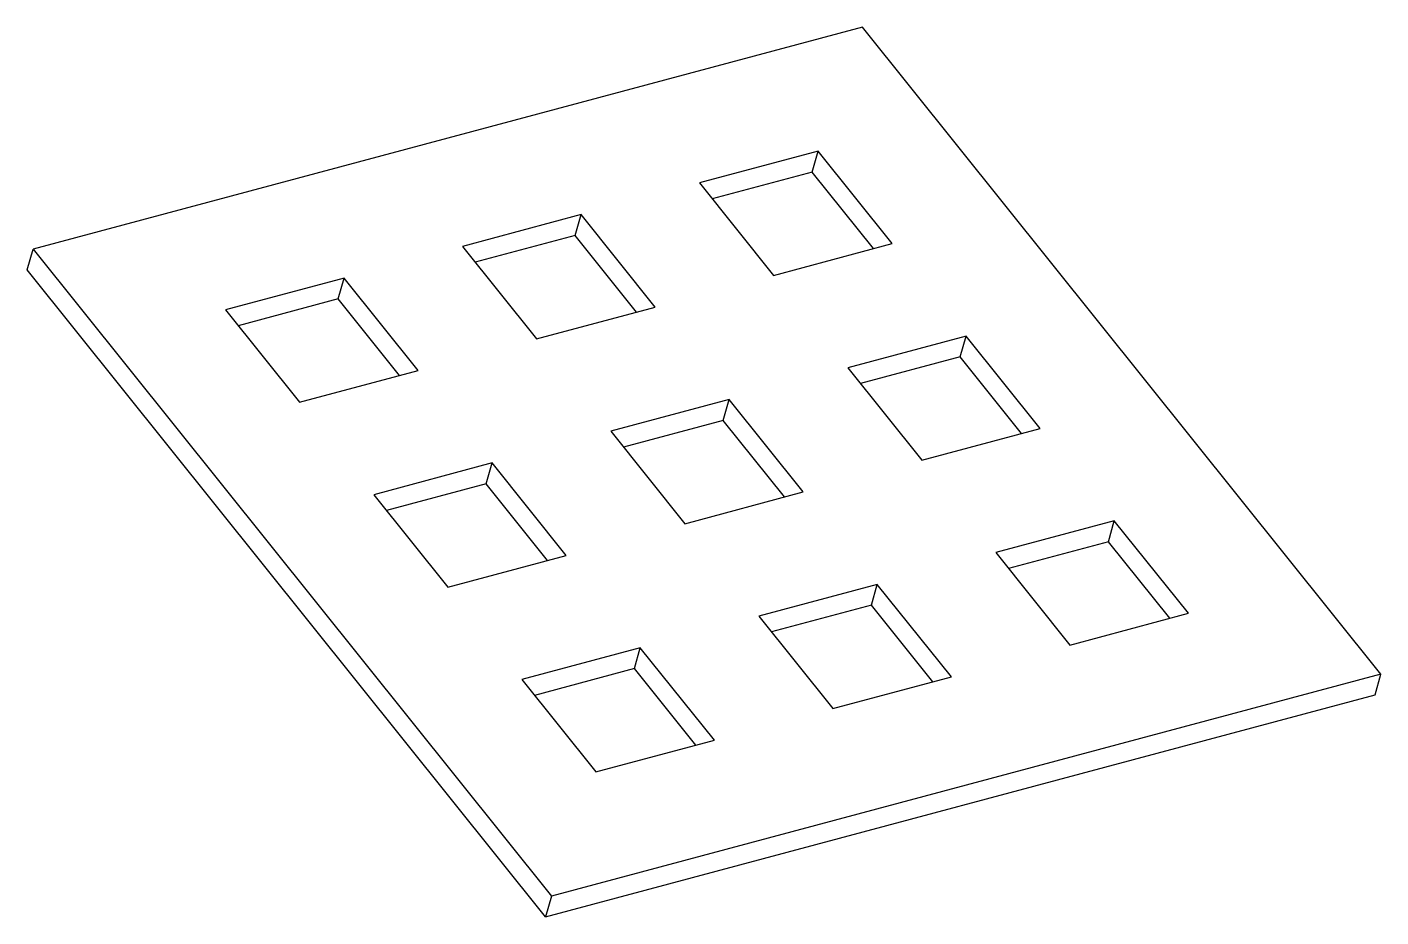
# Model space of a CAD drawing. Extents: x -20.2 to 27.2, y -16.3 to 14.9.
import ezdxf

# ---------------------------------------------------------------- set-up
doc = ezdxf.new("R2010")
doc.units = 0
doc.layers.add('s001-#def-active-grp', color=7, linetype='CONTINUOUS')
doc.layers.add('s003-#def-inactive-grp', color=7, linetype='CONTINUOUS')

msp = doc.modelspace()

# ---------------------------------------------------------------- linework, layer by layer
at = {"layer": 's001-#def-active-grp', "color": 7, "linetype": 'CONTINUOUS', "lineweight": 30, "true_color": 0x000000}
for p, q in [((7.259, 9.804), (3.763, 8.868)), ((-1.037, 7.582), (-4.533, 6.646)), ((-9.333, 5.361), (-12.829, 4.425)), ((12.443, 3.332), (8.947, 2.396)), ((4.148, 1.111), (0.652, 0.175)), ((-4.148, -1.111), (-7.644, -2.047)), ((17.628, -3.139), (14.132, -4.075)), ((9.333, -5.361), (5.837, -6.297)), ((1.037, -7.582), (-2.459, -8.519))]:
    msp.add_line(p, q, dxfattribs=at)
for points in [[(9.407, 7.123), (7.259, 9.804), (7.466, 10.533), (3.318, 9.422), (5.911, 6.187), (10.058, 7.297), (7.466, 10.533)], [(1.111, 4.901), (-1.037, 7.582), (-0.83, 8.312), (-4.977, 7.201), (-2.385, 3.965), (1.763, 5.076), (-0.83, 8.312)], [(-7.185, 2.68), (-9.333, 5.361), (-9.125, 6.09), (-13.273, 4.979), (-10.681, 1.743), (-6.533, 2.854), (-9.125, 6.09)], [(14.591, 0.651), (12.443, 3.332), (12.651, 4.062), (8.503, 2.951), (11.095, -0.285), (15.243, 0.826), (12.651, 4.062)], [(6.296, -1.57), (4.148, 1.111), (4.355, 1.84), (0.207, 0.729), (2.8, -2.507), (6.948, -1.396), (4.355, 1.84)], [(-2, -3.792), (-4.148, -1.111), (-3.94, -0.382), (-8.088, -1.492), (-5.496, -4.728), (-1.348, -3.617), (-3.94, -0.382)], [(19.776, -5.82), (17.628, -3.139), (17.836, -2.41), (13.688, -3.521), (16.28, -6.757), (20.428, -5.646), (17.836, -2.41)], [(11.481, -8.042), (9.333, -5.361), (9.54, -4.632), (5.392, -5.742), (7.985, -8.978), (12.132, -7.867), (9.54, -4.632)], [(3.185, -10.264), (1.037, -7.582), (1.244, -6.853), (-2.903, -7.964), (-0.311, -11.2), (3.837, -10.089), (1.244, -6.853)]]:
    msp.add_lwpolyline(points, dxfattribs=at)
at = {"layer": 's003-#def-inactive-grp', "color": 36, "linetype": 'CONTINUOUS', "lineweight": 30, "true_color": 0x7f4c00}
for points in [[(27.168, -7.771), (9.021, 14.88), (-20.013, 7.104)], [(-2.074, -16.276), (26.961, -8.5), (27.168, -7.771), (-1.867, -15.546), (-2.074, -16.276), (-20.221, 6.375), (-20.013, 7.104), (-1.867, -15.546)]]:
    msp.add_lwpolyline(points, dxfattribs=at)

doc.saveas('drawing.dxf')
